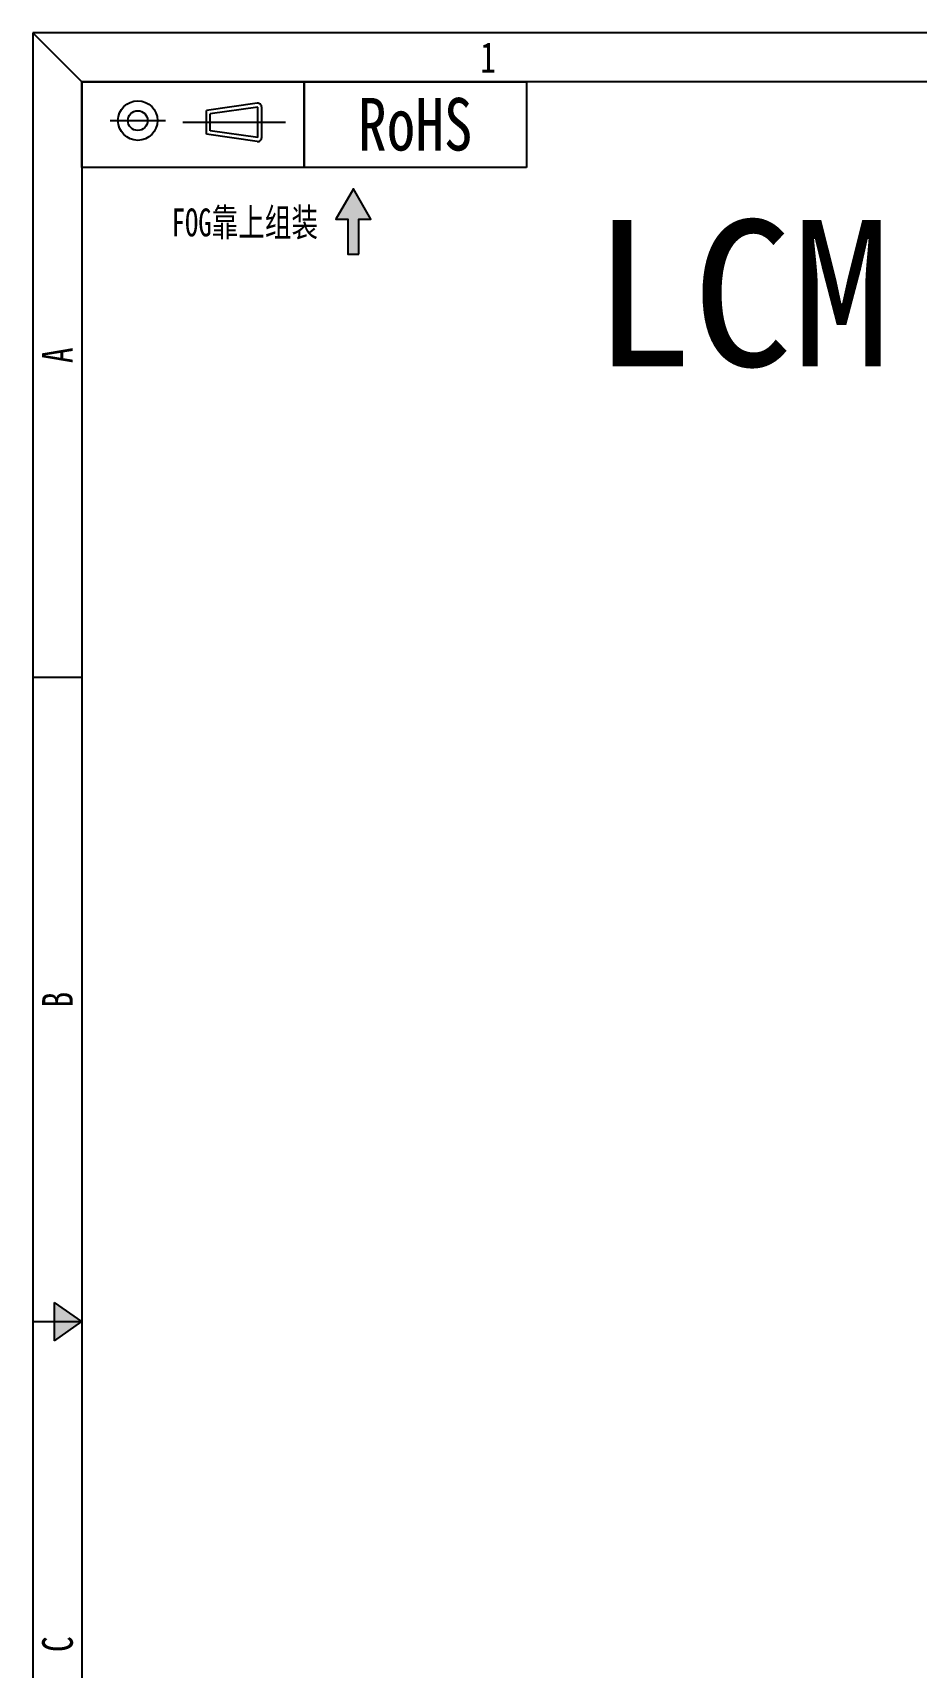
# Model space of a CAD drawing. Header units: millimetres. Extents: x 5467 to 5866, y -625 to -343.
# Drawn here: x 5466.8 to 5563.5, y -521.8 to -342.8 of the extents above; entities that cross this region are included whole.
import ezdxf

# ---------------------------------------------------------------- set-up
doc = ezdxf.new("R2010")
doc.units = ezdxf.units.MM
doc.header["$LTSCALE"] = 2
doc.layers.add('', color=7, linetype='Continuous')
doc.styles.get("Standard").update_dxf_attribs({"font": 'txt', "bigfont": 'gbcbig.shx'})
doc.styles.add('宋体', font='')
doc.styles.get('宋体').set_extended_font_data('NSimSun')

# ---------------------------------------------------------------- blocks, each defined once
blk = doc.blocks.new('FSDAFS')
blk.add_hatch(color=1).paths.add_polyline_path([(-651.88, -634.81), (-651.88, -631.96), (-650.9, -631.96), (-652.33, -629.49), (-653.76, -631.96), (-652.78, -631.96), (-652.78, -634.81)])
at = {"color": 0, "lineweight": -3}
for p, q in [((-674.46, -620.78), (-638.24, -620.78)), ((-674.46, -627.77), (-674.46, -620.78)), ((-656.35, -620.78), (-656.35, -627.77)), ((-656.35, -627.77), (-656.35, -620.78)), ((-638.24, -620.78), (-638.24, -627.77)), ((-638.24, -627.77), (-674.46, -627.77))]:
    blk.add_line(p, q, dxfattribs=at)
for points in [[(-660.17, -622.53), (-664.31, -623.12)], [(-664.31, -625.05), (-664.31, -623.12)], [(-660.12, -622.85), (-663.99, -623.4)], [(-660.12, -625.32), (-660.12, -622.85)], [(-659.8, -625.32), (-659.8, -622.85)], [(-672.16, -623.94), (-667.65, -623.94)], [(-666.24, -624.08), (-657.87, -624.08)], [(-663.99, -624.77), (-663.99, -623.4)], [(-660.17, -625.64), (-664.31, -625.05)], [(-660.12, -625.32), (-663.99, -624.77)]]:
    blk.add_lwpolyline(points, dxfattribs=at)
for points in [[(-659.8, -622.85, 0.456412), (-660.17, -622.53)], [(-660.17, -625.64, 0.456412), (-659.8, -625.32)]]:
    blk.add_lwpolyline(points, format="xyb", dxfattribs=at)
at = {"color": 1}
blk.add_lwpolyline([(-651.88, -634.81), (-651.88, -631.96), (-650.9, -631.96), (-652.33, -629.49), (-653.76, -631.96), (-652.78, -631.96), (-652.78, -634.81)], close=True, dxfattribs=at)
at = {"color": 0, "lineweight": -3}
for radius in [1.61, 0.805]:
    blk.add_circle((-669.9, -623.94), radius, dxfattribs=at)
at = {"color": 0, "lineweight": -3, "insert": (-647.29, -624.27), "char_height": 4.2814, "width": 18.1124, "attachment_point": 5}
blk.add_mtext('{\\fSimSun|b1|i0|c0|p2;\\W0.8;RoHS}', dxfattribs=at)
at = {"color": 4, "insert": (-667.13, -631.1), "char_height": 2.2714, "width": 13.0932, "attachment_point": 1, "style": '宋体'}
blk.add_mtext('{\\W0.7;\\C1;FOG靠上组装}', dxfattribs=at)

msp = doc.modelspace()

# ---------------------------------------------------------------- hatches: boundary and pattern name
msp.add_hatch(color=0).paths.add_polyline_path([(5469.208, -481.841), (5469.208, -486.019), (5472.192, -483.93)])

# ---------------------------------------------------------------- linework, layer by layer
at = {"layer": ''}
for p, q in [((5466.817, -342.842), (5472.192, -348.217)), ((5466.817, -413.386), (5472.192, -413.386)), ((5466.817, -483.93), (5472.192, -483.93))]:
    msp.add_line(p, q, dxfattribs=at)
for p, q in [((5865.894, -342.842), (5466.817, -342.842)), ((5466.817, -342.842), (5466.817, -625.017)), ((5860.519, -348.217), (5472.192, -348.217)), ((5472.192, -348.217), (5472.192, -619.643))]:
    msp.add_line(p, q)
at = {"color": 0}
for points in [[(5472.192, -483.93), (5469.208, -481.841)], [(5469.208, -486.019), (5469.208, -481.841)], [(5469.208, -486.019), (5472.192, -483.93)]]:
    msp.add_lwpolyline(points, dxfattribs=at)

# ---------------------------------------------------------------- block references
at = {"layer": '', "xscale": 1.343692799999189, "yscale": 1.343692799998735, "zscale": 1.343692799998778}
msp.add_blockref('FSDAFS', (6378.459, 485.919), dxfattribs=at)

# ---------------------------------------------------------------- texts
at = {"layer": '', "color": 0, "style": '宋体', "width": 0.75}
msp.add_text('1', height=3.359, dxfattribs=at).set_placement((5515.806, -347.234))
for s, p in [('A', (5471.209, -379.009)), ('B', (5471.209, -449.553)), ('C', (5471.209, -520.097))]:
    msp.add_text(s, height=3.359, rotation=90, dxfattribs=at).set_placement(p)
at = {"color": 0, "linetype": 'ByBlock', "lineweight": 5, "style": '宋体'}
msp.add_text('LCM', height=16, dxfattribs=at).set_placement((5528.17, -379.351))

doc.saveas('drawing.dxf')
